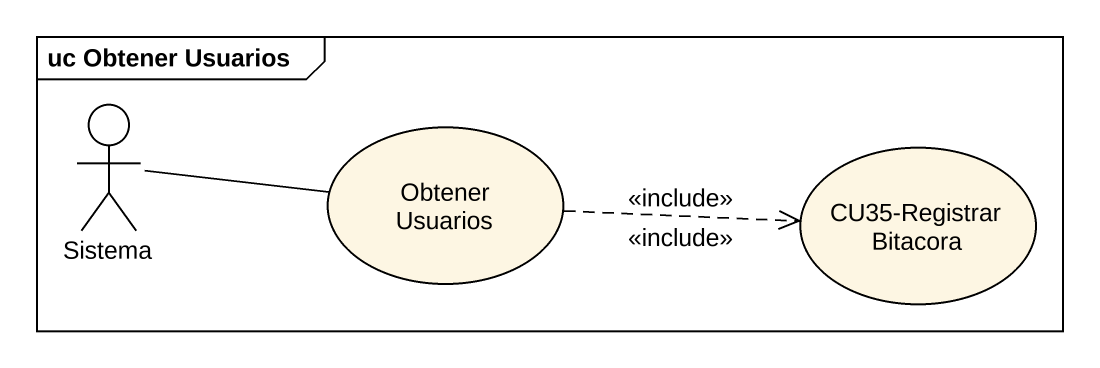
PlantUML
@startuml
mainframe uc Obtener Usuarios
actor Sistema
usecase "Obtener Usuarios" as Obtener_Usuarios
usecase "CU35-Registrar Bitacora" as CU35_Registrar_Bitacora
Sistema -right- Obtener_Usuarios
Obtener_Usuarios .right.> CU35_Registrar_Bitacora : <<include>>
Obtener_Usuarios .right.> CU35_Registrar_Bitacora : <<include>>
@enduml
